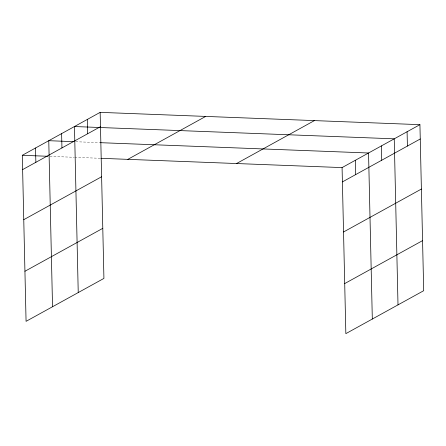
<?xml version="1.0" encoding="UTF-8"?>
<svg xmlns="http://www.w3.org/2000/svg" width="446" height="446" viewBox="0 0 446 446"><rect width="100%" height="100%" fill="white"/><g stroke="black" fill="none" stroke-linecap="round" stroke-linejoin="round"><path stroke-width="0.33" stroke-dasharray="2.23 1.67" d="M75.669 141.733L99.809 142.659M49.891 156.356L74.03 157.287M74.716 157.31L100.239 158.297"/><path stroke-width="0.67" d="M100.155 112.359L103.924 278.404L26.069 321.337L22.3 155.297L100.155 112.359L419.931 124.663L423.7 290.703L345.845 333.641L342.076 167.596L419.931 124.663M22.623 169.614L100.484 126.681M127.824 159.356L205.684 116.417M23.761 219.683L101.616 176.75M24.931 271.268L102.786 228.335M236.547 163.537L314.408 120.604M342.4 181.918L420.255 138.985M343.537 231.987L421.392 189.048M344.708 283.572L422.563 240.634M73.601 141.655L48.77 140.696L52.539 306.742M100.501 142.687L368.547 153L372.315 319.041M22.3 155.297L47.817 156.278M100.93 158.319L342.076 167.596M407.087 131.748L407.41 146.065M398.005 304.874L394.242 138.829L74.465 126.53L78.234 292.57M381.391 145.914L381.72 160.237M355.311 160.298L355.635 174.62M87.31 119.444L87.633 133.767M61.615 133.61L61.944 147.933M35.535 147.994L35.858 162.316"/></g></svg>
